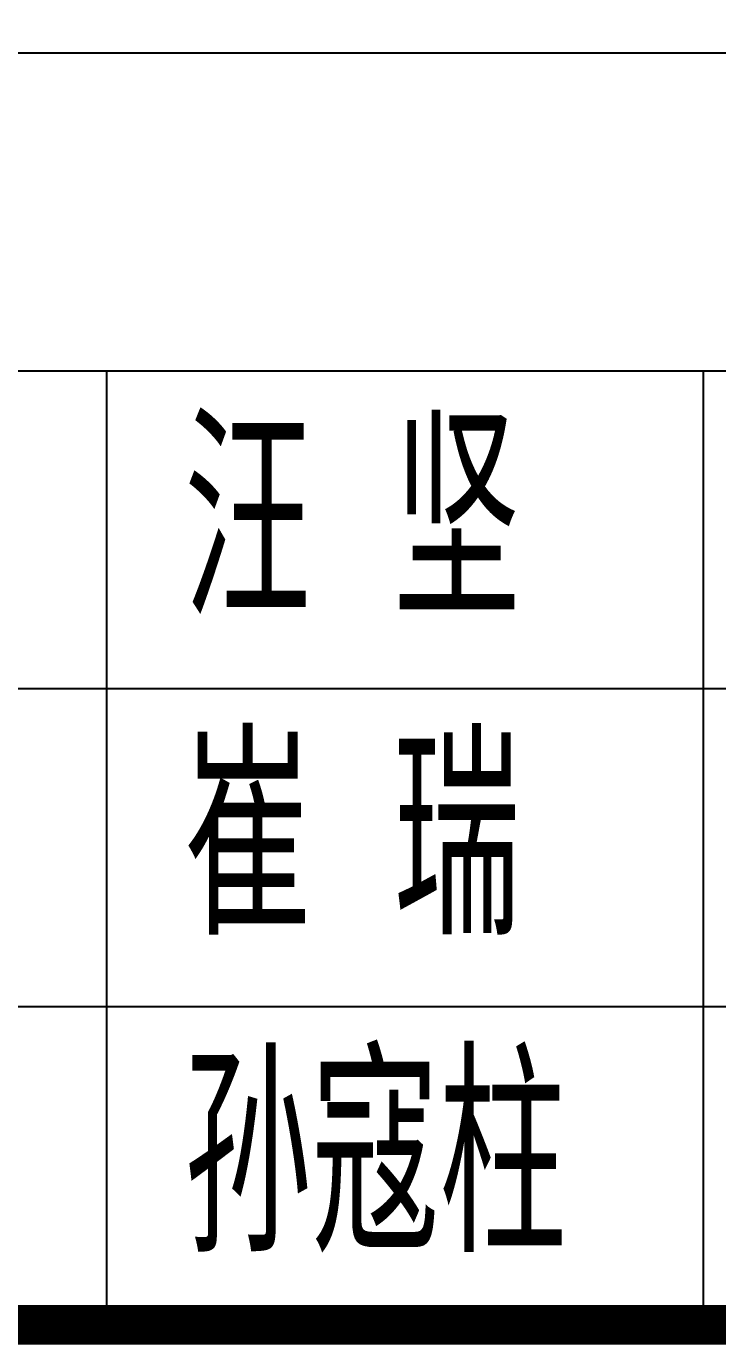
# Model space of a CAD drawing. Extents: x -165130 to 255370, y -346822 to 187778.
# Drawn here: x -96232 to -94494, y -286472 to -283154 of the extents above; entities that cross this region are included whole.
import ezdxf

# ---------------------------------------------------------------- set-up
doc = ezdxf.new("R2010")
doc.units = 0
doc.header["$MEASUREMENT"] = 0
doc.layers.get('0').update_dxf_attribs({"linetype": 'CONTINUOUS'})
for name, color, linetype in [('PUB_TEXT', 7, 'CONTINUOUS'), ('PUB_TITLE', 4, 'CONTINUOUS'), ('层0', 253, 'CONTINUOUS')]:
    doc.layers.add(name, color=color, linetype=linetype)
doc.styles.get("Standard").update_dxf_attribs({"font": 'TSSDENG', "height": 3, "bigfont": 'TSSDCHN'})

# ---------------------------------------------------------------- blocks, each defined once
blk = doc.blocks.new('qar5gesfd')
for p, q in [((-2968.1, 158024.2), (-23968.1, 158024.2)), ((-2968.1, 157224.2), (-23968.1, 157224.2)), ((-13468.1, 156424.2), (-23968.1, 156424.2)), ((-13468.1, 155624.2), (-23968.1, 155624.2))]:
    blk.add_line(p, q)
at = {"layer": 'PUB_TEXT'}
for p, q in [((-16968.1, 154824.2), (-16968.1, 157224.2)), ((-15468.1, 154824.2), (-15468.1, 157224.2))]:
    blk.add_line(p, q, dxfattribs=at)
at = {"layer": 'PUB_TITLE', "const_width": 100}
blk.add_lwpolyline([(-83568.1, 154824.2), (-2968.1, 154824.2), (-2968.1, 212224.2), (-83568.1, 212224.2)], close=True, dxfattribs=at)
at = {"layer": 'PUB_TEXT', "width": 0.7}
for s, p in [('汪 坚', (-16774.3, 156606.3)), ('崔 瑞', (-16774.3, 155806.3)), ('孙寇柱', (-16774.3, 155006.3))]:
    blk.add_text(s, height=482.27, dxfattribs=at).set_placement(p)

msp = doc.modelspace()

# ---------------------------------------------------------------- block references
at = {"layer": '层0'}
msp.add_blockref('qar5gesfd', (-79061.762, -441245.973, -625.1), dxfattribs=at)

doc.saveas('drawing.dxf')
